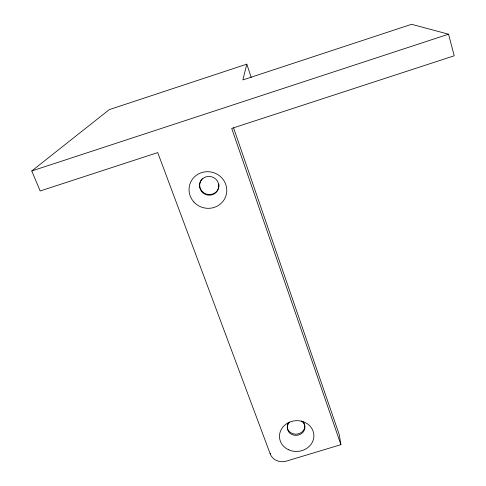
<?xml version="1.0" encoding="UTF-8"?>
<svg xmlns="http://www.w3.org/2000/svg" width="486" height="486" viewBox="0 0 486 486"><rect width="100%" height="100%" fill="white"/><g stroke="black" fill="none" stroke-linecap="round" stroke-linejoin="round"><path stroke-width="0.73" d="M246.791 64.146L242.891 79.923L411.581 24.3L448.535 34.196L454.222 55.787L231.713 128.432L340.893 444.672L286.436 461.093A12.861 11.421 -3.5 0 1 270.259 454.009L157.731 152.592L40.168 190.974L31.778 170.963L109.253 109.636L246.791 64.146L251.238 77.505M31.778 170.963L448.535 34.196M233.541 127.83L339.271 434.703L340.893 444.672M270.252 453.365L270.259 454.009M218.822 183.987A9.659 9.331 17.7 0 1 206.453 194.114A9.659 9.331 17.7 0 1 202.279 178.69M301.375 421.022A8.833 7.91 -4.6 0 1 302.978 432.291A8.833 7.91 -4.6 0 1 290.336 433.53A8.833 7.91 -4.6 0 1 289.626 422.17M303.349 421.799A8.809 7.891 -4.6 0 1 302.067 431.933A8.809 7.891 -4.6 0 1 290.743 432.692A8.809 7.891 -4.6 0 1 288.186 422.82M193.944 202.067A18.93 18.261 17.1 0 0 225.887 195.937A18.93 18.261 17.1 0 0 203.889 172.038A18.93 18.261 17.1 0 0 193.944 202.067M201.684 191.624A9.69 9.362 17.6 0 0 218.19 189.267A9.69 9.362 17.6 0 0 207.552 176.509A9.69 9.362 17.6 0 0 201.684 191.624M288.356 449.659A17.223 15.376 -4.6 0 0 313.889 435.48A17.223 15.376 -4.6 0 0 287.791 423.027A17.223 15.376 -4.6 0 0 288.356 449.659"/></g></svg>
